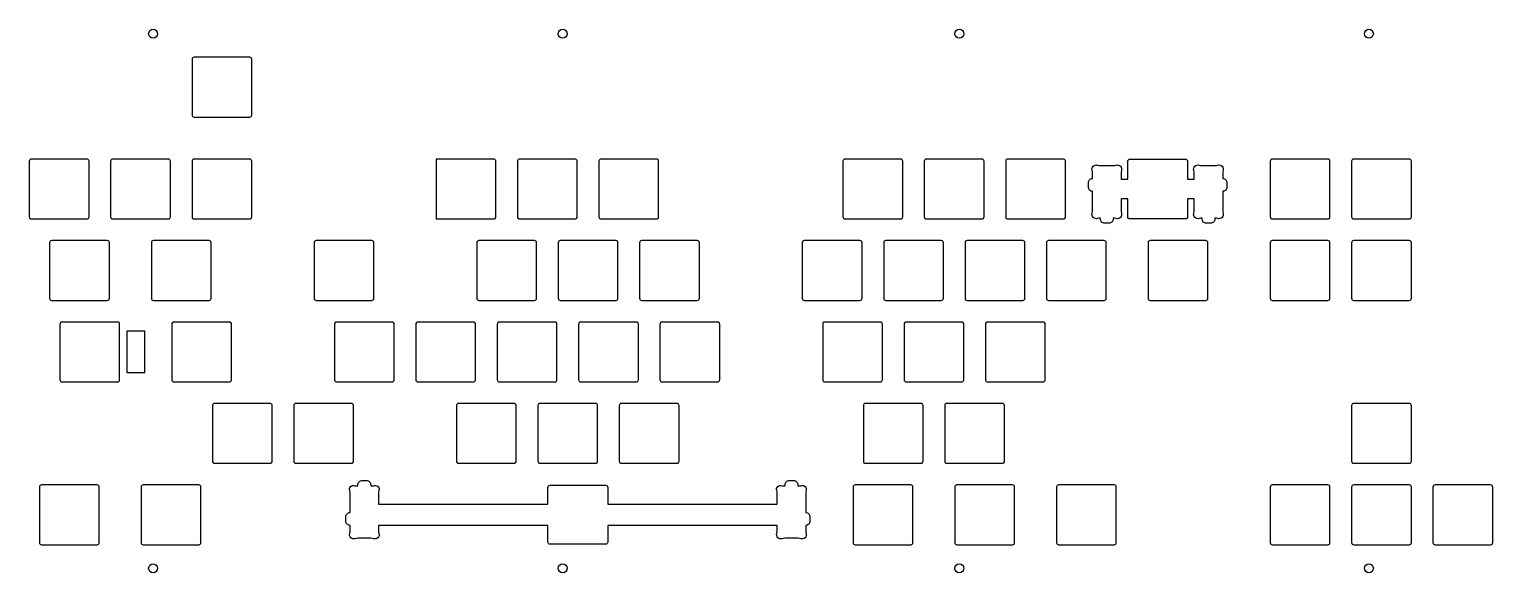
# Model space of a CAD drawing. Header units: inches. Extents: x 20 to 363, y 13 to 140.
import ezdxf

# ---------------------------------------------------------------- set-up
doc = ezdxf.new("R2010")
doc.units = ezdxf.units.IN
doc.header["$MEASUREMENT"] = 0

msp = doc.modelspace()

# ---------------------------------------------------------------- linework, layer by layer
for points in [[(71.76, 119.58, 0.414214), (72.26, 120.08), (72.26, 133.08, 0.414214), (71.76, 133.58), (58.76, 133.58, 0.414214), (58.26, 133.08), (58.26, 120.08, 0.414214), (58.76, 119.58), (71.76, 119.58)], [(20.16, 96.26, 0.414214), (20.66, 95.76), (33.66, 95.76, 0.414214), (34.16, 96.26), (34.16, 109.26, 0.414214), (33.66, 109.76), (20.66, 109.76, 0.414214), (20.16, 109.26), (20.16, 96.26)], [(39.21, 96.26, 0.414214), (39.71, 95.76), (52.71, 95.76, 0.414214), (53.21, 96.26), (53.21, 109.26, 0.414214), (52.71, 109.76), (39.71, 109.76, 0.414214), (39.21, 109.26), (39.21, 96.26)], [(58.26, 96.26, 0.414214), (58.76, 95.76), (71.76, 95.76, 0.414214), (72.26, 96.26), (72.26, 109.26, 0.414214), (71.76, 109.76), (58.76, 109.76, 0.414214), (58.26, 109.26), (58.26, 96.26)], [(128.91, 95.76, 0.414214), (129.41, 96.26), (129.41, 109.26, 0.414214), (128.91, 109.76), (115.41, 109.76), (115.41, 95.76), (128.91, 95.76)], [(147.96, 95.76, 0.414214), (148.46, 96.26), (148.46, 109.26, 0.414214), (147.96, 109.76), (134.96, 109.76, 0.414214), (134.46, 109.26), (134.46, 96.26, 0.414214), (134.96, 95.76), (147.96, 95.76)], [(167.01, 95.76, 0.414214), (167.51, 96.26), (167.51, 109.26, 0.414214), (167.01, 109.76), (154.01, 109.76, 0.414214), (153.51, 109.26), (153.51, 96.26, 0.414214), (154.01, 95.76), (167.01, 95.76)], [(224.16, 95.76, 0.414214), (224.66, 96.26), (224.66, 109.26, 0.414214), (224.16, 109.76), (211.16, 109.76, 0.414214), (210.66, 109.26), (210.66, 96.26, 0.414214), (211.16, 95.76), (224.16, 95.76)], [(243.21, 95.76, 0.414214), (243.71, 96.26), (243.71, 109.26, 0.414214), (243.21, 109.76), (230.21, 109.76, 0.414214), (229.71, 109.26), (229.71, 96.26, 0.414214), (230.21, 95.76), (243.21, 95.76)], [(262.26, 95.76, 0.414214), (262.76, 96.26), (262.76, 109.26, 0.414214), (262.26, 109.76), (249.26, 109.76, 0.414214), (248.76, 109.26), (248.76, 96.26, 0.414214), (249.26, 95.76), (262.26, 95.76)], [(275.76, 105.06), (277.33, 105.06), (277.33, 109.26, -0.414214), (277.83, 109.76), (290.83, 109.76, -0.414214), (291.33, 109.26), (291.33, 105.06), (292.91, 105.06), (292.91, 106.48, 0.078587), (292.81, 107.1, -0.612513), (294.07, 108.36, 0.078588), (294.69, 108.26), (297.78, 108.26, 0.0786), (298.39, 108.36, -0.61252), (299.65, 107.1, 0.0786), (299.56, 106.48), (299.56, 105.23, -0.414214), (300.56, 104.23), (300.56, 103.23, -0.414214), (299.56, 102.23), (299.56, 97.74, 0.078597), (299.65, 97.12, -0.612517), (298.39, 95.86, 0.0786), (297.78, 95.96), (297.73, 95.96), (297.73, 95.76, -0.414214), (296.73, 94.76), (295.73, 94.76, -0.414214), (294.73, 95.76), (294.73, 95.96), (294.69, 95.96, 0.078599), (294.07, 95.86, -0.612509), (292.81, 97.12, 0.078598), (292.91, 97.74), (292.91, 100.46), (291.33, 100.46), (291.33, 96.26, -0.414214), (290.83, 95.76), (277.83, 95.76, -0.414238), (277.33, 96.26), (277.33, 100.46), (275.76, 100.46), (275.76, 97.74, 0.078598), (275.85, 97.12, -0.612513), (274.59, 95.86, 0.0786), (273.98, 95.96), (273.93, 95.96), (273.93, 95.76, -0.414214), (272.93, 94.76), (271.93, 94.76, -0.414214), (270.93, 95.76), (270.93, 95.96), (270.89, 95.96, 0.078599), (270.27, 95.86, -0.612505), (269.01, 97.12, 0.0786), (269.11, 97.74), (269.11, 102.23, -0.414214), (268.11, 103.23), (268.11, 104.23, -0.414214), (269.11, 105.23), (269.11, 106.48, 0.078639), (269.01, 107.1, -0.612506), (270.27, 108.36, 0.078599), (270.89, 108.26), (273.98, 108.26, 0.078599), (274.59, 108.36, -0.612511), (275.85, 107.1, 0.078592), (275.76, 106.48), (275.76, 105.06)], [(310.68, 96.26, 0.414214), (311.18, 95.76), (324.18, 95.76, 0.414214), (324.68, 96.26), (324.68, 109.26, 0.414214), (324.18, 109.76), (311.18, 109.76, 0.414214), (310.68, 109.26), (310.68, 96.26)], [(329.73, 96.26, 0.414214), (330.23, 95.76), (343.23, 95.76, 0.414214), (343.73, 96.26), (343.73, 109.26, 0.414214), (343.23, 109.76), (330.23, 109.76, 0.414214), (329.73, 109.26), (329.73, 96.26)], [(38.42, 76.71, 0.414214), (38.92, 77.21), (38.92, 90.21, 0.414214), (38.42, 90.71), (25.42, 90.71, 0.414214), (24.92, 90.21), (24.92, 77.21, 0.414214), (25.42, 76.71), (38.42, 76.71)], [(48.74, 77.21, 0.414214), (49.24, 76.71), (62.24, 76.71, 0.414214), (62.74, 77.21), (62.74, 90.21, 0.414214), (62.24, 90.71), (49.24, 90.71, 0.414214), (48.74, 90.21), (48.74, 77.21)], [(87.34, 90.71, 0.414214), (86.84, 90.21), (86.84, 77.21, 0.414214), (87.34, 76.71), (100.34, 76.71, 0.414214), (100.84, 77.21), (100.84, 90.21, 0.414214), (100.34, 90.71), (87.34, 90.71)], [(125.44, 90.71, 0.414214), (124.94, 90.21), (124.94, 77.21, 0.414214), (125.44, 76.71), (138.44, 76.71, 0.414214), (138.94, 77.21), (138.94, 90.21, 0.414214), (138.44, 90.71), (125.44, 90.71)], [(144.49, 90.71, 0.414214), (143.99, 90.21), (143.99, 77.21, 0.414214), (144.49, 76.71), (157.49, 76.71, 0.414214), (157.99, 77.21), (157.99, 90.21, 0.414214), (157.49, 90.71), (144.49, 90.71)], [(163.54, 90.71, 0.414214), (163.04, 90.21), (163.04, 77.21, 0.414214), (163.54, 76.71), (176.54, 76.71, 0.414214), (177.04, 77.21), (177.04, 90.21, 0.414214), (176.54, 90.71), (163.54, 90.71)], [(201.64, 90.71, 0.414214), (201.14, 90.21), (201.14, 77.21, 0.414214), (201.64, 76.71), (214.64, 76.71, 0.414214), (215.14, 77.21), (215.14, 90.21, 0.414214), (214.64, 90.71), (201.64, 90.71)], [(220.69, 90.71, 0.414214), (220.19, 90.21), (220.19, 77.21, 0.414214), (220.69, 76.71), (233.69, 76.71, 0.414214), (234.19, 77.21), (234.19, 90.21, 0.414214), (233.69, 90.71), (220.69, 90.71)], [(239.74, 90.71, 0.414214), (239.24, 90.21), (239.24, 77.21, 0.414214), (239.74, 76.71), (252.74, 76.71, 0.414214), (253.24, 77.21), (253.24, 90.21, 0.414214), (252.74, 90.71), (239.74, 90.71)], [(258.79, 90.71, 0.414214), (258.29, 90.21), (258.29, 77.21, 0.414214), (258.79, 76.71), (271.79, 76.71, 0.414214), (272.29, 77.21), (272.29, 90.21, 0.414214), (271.79, 90.71), (258.79, 90.71)], [(295.6, 76.71, 0.414214), (296.1, 77.21), (296.1, 90.21, 0.414214), (295.6, 90.71), (282.6, 90.71, 0.414214), (282.1, 90.21), (282.1, 77.21, 0.414214), (282.6, 76.71), (295.6, 76.71)], [(310.68, 77.21, 0.414214), (311.18, 76.71), (324.18, 76.71, 0.414214), (324.68, 77.21), (324.68, 90.21, 0.414214), (324.18, 90.71), (311.18, 90.71, 0.414214), (310.68, 90.21), (310.68, 77.21)], [(329.73, 77.21, 0.414214), (330.23, 76.71), (343.23, 76.71, 0.414214), (343.73, 77.21), (343.73, 90.21, 0.414214), (343.23, 90.71), (330.23, 90.71, 0.414214), (329.73, 90.21), (329.73, 77.21)], [(41.32, 71.16, 0.414214), (40.82, 71.66), (27.82, 71.66, 0.414214), (27.32, 71.16), (27.32, 58.16, 0.414214), (27.82, 57.66), (40.82, 57.66, 0.414214), (41.32, 58.16), (41.32, 71.16)], [(67.51, 71.16, 0.414214), (67.01, 71.66), (54.01, 71.66, 0.414214), (53.51, 71.16), (53.51, 58.16, 0.414214), (54.01, 57.66), (67.01, 57.66, 0.414214), (67.51, 58.16), (67.51, 71.16)], [(105.61, 71.16, 0.414214), (105.11, 71.66), (92.11, 71.66, 0.414214), (91.61, 71.16), (91.61, 58.16, 0.414214), (92.11, 57.66), (105.11, 57.66, 0.414214), (105.61, 58.16), (105.61, 71.16)], [(124.66, 71.16, 0.414214), (124.16, 71.66), (111.16, 71.66, 0.414214), (110.66, 71.16), (110.66, 58.16, 0.414209), (111.16, 57.66), (124.16, 57.66, 0.414214), (124.66, 58.16), (124.66, 71.16)], [(129.71, 58.16, 0.414214), (130.21, 57.66), (143.21, 57.66, 0.414214), (143.71, 58.16), (143.71, 71.16, 0.414214), (143.21, 71.66), (130.21, 71.66, 0.414214), (129.71, 71.16), (129.71, 58.16)], [(162.76, 71.16, 0.414214), (162.26, 71.66), (149.26, 71.66, 0.414214), (148.76, 71.16), (148.76, 58.16, 0.414214), (149.26, 57.66), (162.26, 57.66, 0.414214), (162.76, 58.16), (162.76, 71.16)], [(168.31, 71.66, 0.414214), (167.81, 71.16), (167.81, 58.16, 0.414214), (168.31, 57.66), (181.31, 57.66, 0.414214), (181.81, 58.16), (181.81, 71.16, 0.414214), (181.31, 71.66), (168.31, 71.66)], [(206.41, 71.66, 0.414214), (205.91, 71.16), (205.91, 58.16, 0.414214), (206.41, 57.66), (219.41, 57.66, 0.414214), (219.91, 58.16), (219.91, 71.16, 0.414214), (219.41, 71.66), (206.41, 71.66)], [(224.96, 58.16, 0.414214), (225.46, 57.66), (238.46, 57.66, 0.414214), (238.96, 58.16), (238.96, 71.16, 0.414214), (238.46, 71.66), (225.46, 71.66, 0.414214), (224.96, 71.16), (224.96, 58.16)], [(258.01, 71.16, 0.414214), (257.51, 71.66), (244.51, 71.66, 0.414214), (244.01, 71.16), (244.01, 58.16, 0.414214), (244.51, 57.66), (257.51, 57.66, 0.414214), (258.01, 58.16), (258.01, 71.16)], [(77.03, 52.11, 0.414214), (76.53, 52.61), (63.53, 52.61, 0.414214), (63.03, 52.11), (63.03, 39.11, 0.414232), (63.53, 38.61), (76.53, 38.61, 0.414214), (77.03, 39.11), (77.03, 52.11)], [(96.08, 52.11, 0.414214), (95.58, 52.61), (82.58, 52.61, 0.414214), (82.08, 52.11), (82.08, 39.11, 0.414214), (82.58, 38.61), (95.58, 38.61, 0.414214), (96.08, 39.11), (96.08, 52.11)], [(120.18, 39.11, 0.414214), (120.68, 38.61), (133.68, 38.61, 0.414214), (134.18, 39.11), (134.18, 52.11, 0.414214), (133.68, 52.61), (120.68, 52.61, 0.414214), (120.18, 52.11), (120.18, 39.11)], [(153.23, 52.11, 0.414214), (152.73, 52.61), (139.73, 52.61, 0.414214), (139.23, 52.11), (139.23, 39.11, 0.414214), (139.73, 38.61), (152.73, 38.61, 0.414214), (153.23, 39.11), (153.23, 52.11)], [(171.78, 38.61, 0.414214), (172.28, 39.11), (172.28, 52.11, 0.414214), (171.78, 52.61), (158.78, 52.61, 0.414214), (158.28, 52.11), (158.28, 39.11, 0.414214), (158.78, 38.61), (171.78, 38.61)], [(215.93, 52.61, 0.414214), (215.43, 52.11), (215.43, 39.11, 0.414214), (215.93, 38.61), (228.93, 38.61, 0.414214), (229.43, 39.11), (229.43, 52.11, 0.414214), (228.93, 52.61), (215.93, 52.61)], [(234.48, 39.11, 0.414214), (234.98, 38.61), (247.98, 38.61, 0.414214), (248.48, 39.11), (248.48, 52.11, 0.414214), (247.98, 52.61), (234.98, 52.61, 0.414214), (234.48, 52.11), (234.48, 39.11)], [(329.73, 39.11, 0.414214), (330.23, 38.61), (343.23, 38.61, 0.414214), (343.73, 39.11), (343.73, 52.11, 0.414214), (343.23, 52.61), (330.23, 52.61, 0.414214), (329.73, 52.11), (329.73, 39.11)], [(195.28, 24.07), (155.6, 24.07), (155.6, 20.17, -0.414214), (155.1, 19.67), (142.1, 19.67, -0.414214), (141.6, 20.17), (141.6, 24.07), (101.93, 24.07), (101.93, 22.85, 0.078589), (102.02, 22.23, -0.612523), (100.76, 20.97, 0.078612), (100.15, 21.07), (97.05, 21.07, 0.078611), (96.44, 20.97, -0.612513), (95.18, 22.23, 0.078596), (95.28, 22.85), (95.28, 24.1, -0.414214), (94.28, 25.1), (94.28, 26.1, -0.414214), (95.28, 27.1), (95.28, 31.59, 0.07859), (95.18, 32.21, -0.672644), (96.39, 33.37), (97.1, 33.37), (97.1, 33.57, -0.414214), (98.1, 34.57), (99.1, 34.57, -0.414214), (100.1, 33.57), (100.1, 33.37), (100.81, 33.37, -0.67265), (102.02, 32.21, 0.078585), (101.93, 31.59), (101.93, 29.07), (141.6, 29.07), (141.6, 32.97, -0.414214), (142.1, 33.47), (155.1, 33.47, -0.414214), (155.6, 32.97), (155.6, 29.07), (195.28, 29.07), (195.28, 31.59, 0.078589), (195.18, 32.21, -0.672638), (196.39, 33.37), (197.1, 33.37), (197.1, 33.57, -0.414214), (198.1, 34.57), (199.1, 34.57, -0.414214), (200.1, 33.57), (200.1, 33.37), (200.81, 33.37, -0.672649), (202.02, 32.21, 0.078596), (201.93, 31.59), (201.93, 27.1, -0.414214), (202.93, 26.1), (202.93, 25.1, -0.414214), (201.93, 24.1), (201.93, 22.85, 0.078597), (202.02, 22.23, -0.612523), (200.76, 20.97, 0.078612), (200.15, 21.07), (197.05, 21.07, 0.078611), (196.44, 20.97, -0.612523), (195.18, 22.23, 0.078574), (195.28, 22.85), (195.28, 24.07)], [(36.54, 33.07, 0.414214), (36.04, 33.57), (23.04, 33.57, 0.414214), (22.54, 33.07), (22.54, 20.07, 0.414214), (23.04, 19.57), (36.04, 19.57, 0.414214), (36.54, 20.07), (36.54, 33.07)], [(59.85, 19.57, 0.414214), (60.35, 20.07), (60.35, 33.07, 0.414214), (59.85, 33.57), (46.85, 33.57, 0.414214), (46.35, 33.07), (46.35, 20.07, 0.414214), (46.85, 19.57), (59.85, 19.57)], [(226.54, 19.57, 0.414214), (227.04, 20.07), (227.04, 33.07, 0.414214), (226.54, 33.57), (213.54, 33.57, 0.414214), (213.04, 33.07), (213.04, 20.07, 0.414214), (213.54, 19.57), (226.54, 19.57)], [(250.35, 19.57, 0.414214), (250.85, 20.07), (250.85, 33.07, 0.414214), (250.35, 33.57), (237.35, 33.57, 0.414214), (236.85, 33.07), (236.85, 20.07, 0.414214), (237.35, 19.57), (250.35, 19.57)], [(274.16, 19.57, 0.414214), (274.66, 20.07), (274.66, 33.07, 0.414214), (274.16, 33.57), (261.16, 33.57, 0.414214), (260.66, 33.07), (260.66, 20.07, 0.414214), (261.16, 19.57), (274.16, 19.57)], [(310.68, 20.06, 0.414214), (311.18, 19.56), (324.18, 19.56, 0.414214), (324.68, 20.06), (324.68, 33.06, 0.414214), (324.18, 33.56), (311.18, 33.56, 0.414214), (310.68, 33.06), (310.68, 20.06)], [(330.23, 33.56, 0.414214), (329.73, 33.06), (329.73, 20.06, 0.414214), (330.23, 19.56), (343.23, 19.56, 0.414214), (343.73, 20.06), (343.73, 33.06, 0.414214), (343.23, 33.56), (330.23, 33.56)], [(362.78, 33.06, 0.414214), (362.28, 33.56), (349.28, 33.56, 0.414214), (348.78, 33.06), (348.78, 20.06, 0.414214), (349.28, 19.56), (362.28, 19.56, 0.414214), (362.78, 20.06), (362.78, 33.06)]]:
    msp.add_lwpolyline(points, format="xyb")
msp.add_lwpolyline([(43.01, 59.82), (47.21, 59.82), (47.21, 69.52), (43.01, 69.52), (43.01, 59.82)])
for centre in [(49.16, 139.08), (145.04, 139.08), (237.91, 139.08), (333.78, 139.08), (49.16, 14.07), (145.04, 14.07), (237.91, 14.07), (333.78, 14.07)]:
    msp.add_circle(centre, 1.05)

doc.saveas('drawing.dxf')
